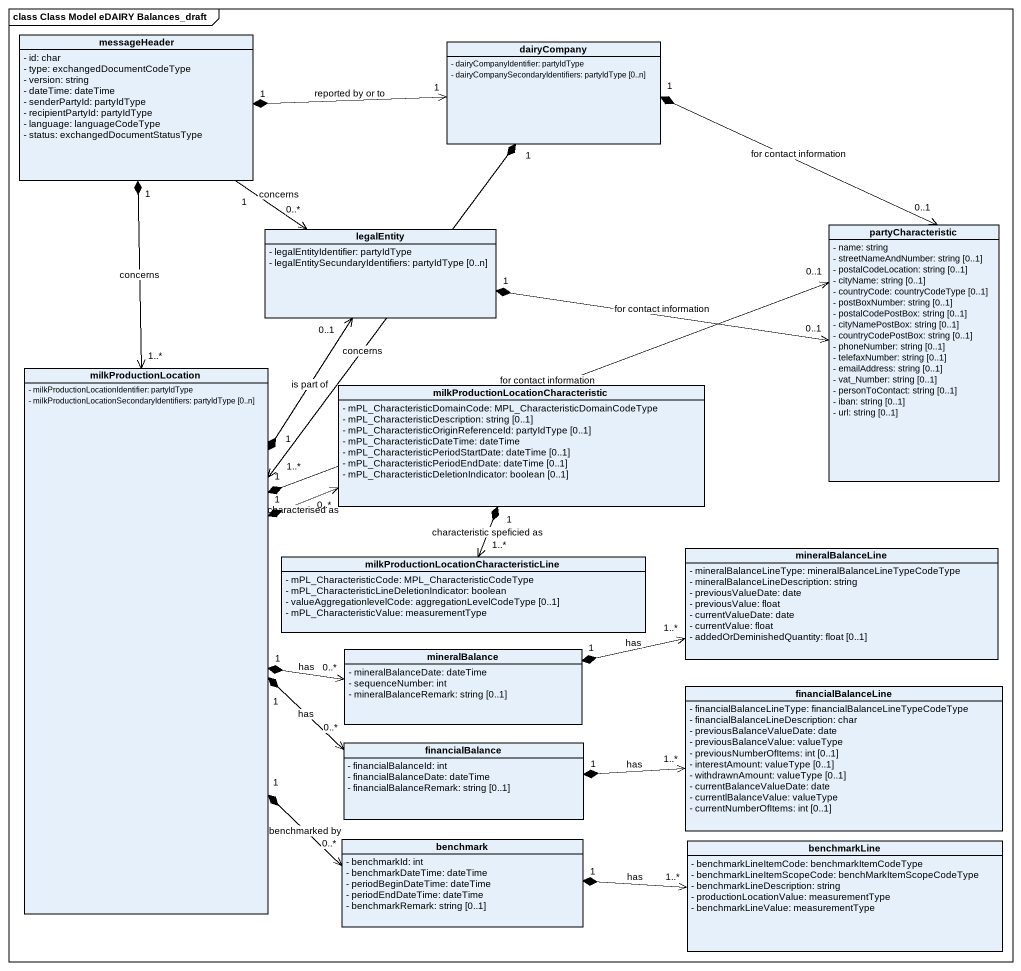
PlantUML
@startuml
mainframe class Class Model eDAIRY Balances_draft
hide circle
hide empty members
skinparam classAttributeIconSize 0
class messageHeader {
  - id: char
  - type: exchangedDocumentCodeType
  - version: string
  - dateTime: dateTime
  - senderPartyId: partyIdType
  - recipientPartyId: partyIdType
  - language: languageCodeType
  - status: exchangedDocumentStatusType
}
class dairyCompany {
  - dairyCompanyIdentifier: partyIdType
  - dairyCompanySecondaryIdentifiers: partyIdType [0..n]
}
class partyCharacteristic {
  - name: string
  - streetNameAndNumber: string [0..1]
  - postalCodeLocation: string [0..1]
  - cityName: string [0..1]
  - countryCode: countryCodeType [0..1]
  - postBoxNumber: string [0..1]
  - postalCodePostBox: string [0..1]
  - cityNamePostBox: string [0..1]
  - countryCodePostBox: string [0..1]
  - phoneNumber: string [0..1]
  - telefaxNumber: string [0..1]
  - emailAddress: string [0..1]
  - vat_Number: string [0..1]
  - personToContact: string [0..1]
  - iban: string [0..1]
  - url: string [0..1]
}
class legalEntity {
  - legalEntityIdentifier: partyIdType
  - legalEntitySecundaryIdentifiers: partyIdType [0..n]
}
class milkProductionLocation {
  - milkProductionLocationIdentifier: partyIdType
  - milkProductionLocationSecondaryIdentifiers: partyIdType [0..n]
}
class "milkProductionLocationCharacteristic" as milkProductionLocationCharac {
  - mPL_CharacteristicDomainCode: MPL_CharacteristicDomainCodeType
  - mPL_CharacteristicDescription: string [0..1]
  - mPL_CharacteristicOriginReferenceId: partyIdType [0..1]
  - mPL_CharacteristicDateTime: dateTime
  - mPL_CharacteristicPeriodStartDate: dateTime [0..1]
  - mPL_CharacteristicPeriodEndDate: dateTime [0..1]
  - mPL_CharacteristicDeletionIndicator: boolean [0..1]
}
class "milkProductionLocationCharacteristicLine" as milkProductionLocationCharac_2 {
  - mPL_CharacteristicCode: MPL_CharacteristicCodeType
  - mPL_CharacteristicLineDeletionIndicator: boolean
  - valueAggregationlevelCode: aggregationLevelCodeType [0..1]
  - mPL_CharacteristicValue: measurementType
}
class mineralBalanceLine {
  - mineralBalanceLineType: mineralBalanceLineTypeCodeType
  - mineralBalanceLineDescription: string
  - previousValueDate: date
  - previousValue: float
  - currentValueDate: date
  - currentValue: float
  - addedOrDeminishedQuantity: float [0..1]
}
class mineralBalance {
  - mineralBalanceDate: dateTime
  - sequenceNumber: int
  - mineralBalanceRemark: string [0..1]
}
class financialBalanceLine {
  - financialBalanceLineType: financialBalanceLineTypeCodeType
  - financialBalanceLineDescription: char
  - previousBalanceValueDate: date
  - previousBalanceValue: valueType
  - previousNumberOfItems: int [0..1]
  - interestAmount: valueType [0..1]
  - withdrawnAmount: valueType [0..1]
  - currentBalanceValueDate: date
  - currentlBalanceValue: valueType
  - currentNumberOfItems: int [0..1]
}
class financialBalance {
  - financialBalanceId: int
  - financialBalanceDate: dateTime
  - financialBalanceRemark: string [0..1]
}
class benchmark {
  - benchmarkId: int
  - benchmarkDateTime: dateTime
  - periodBeginDateTime: dateTime
  - periodEndDateTime: dateTime
  - benchmarkRemark: string [0..1]
}
class benchmarkLine {
  - benchmarkLineItemCode: benchmarkItemCodeType
  - benchmarkLineItemScopeCode: benchMarkItemScopeCodeType
  - benchmarkLineDescription: string
  - productionLocationValue: measurementType
  - benchmarkLineValue: measurementType
}
messageHeader "1" *-right-> "1" dairyCompany : reported by or to
messageHeader "1" --> "0..*" legalEntity : concerns
messageHeader "1" *--> "1..*" milkProductionLocation : concerns
dairyCompany "1" *--> "0..1" partyCharacteristic : for contact information
dairyCompany "1" *--> "1..*" milkProductionLocation : concerns
legalEntity "1" *-right-> "0..1" partyCharacteristic : for contact information
milkProductionLocation "1" *-right-> "0..1" partyCharacteristic : for contact information
milkProductionLocation "1" *-up-> "0..1" legalEntity : is part of
milkProductionLocation "1" *-right-> "0..*" milkProductionLocationCharac : characterised as
milkProductionLocation "1" *-right-> "0..*" mineralBalance : has
milkProductionLocation "1" *-right-> "0..*" financialBalance : has
milkProductionLocation "1" *--> "0..*" benchmark : benchmarked by
milkProductionLocationCharac "1" *--> "1..*" milkProductionLocationCharac_2 : characteristic speficied as
mineralBalance "1" *-right-> "1..*" mineralBalanceLine : has
financialBalance "1" *-right-> "1..*" financialBalanceLine : has
benchmark "1" *-right-> "1..*" benchmarkLine : has
@enduml
